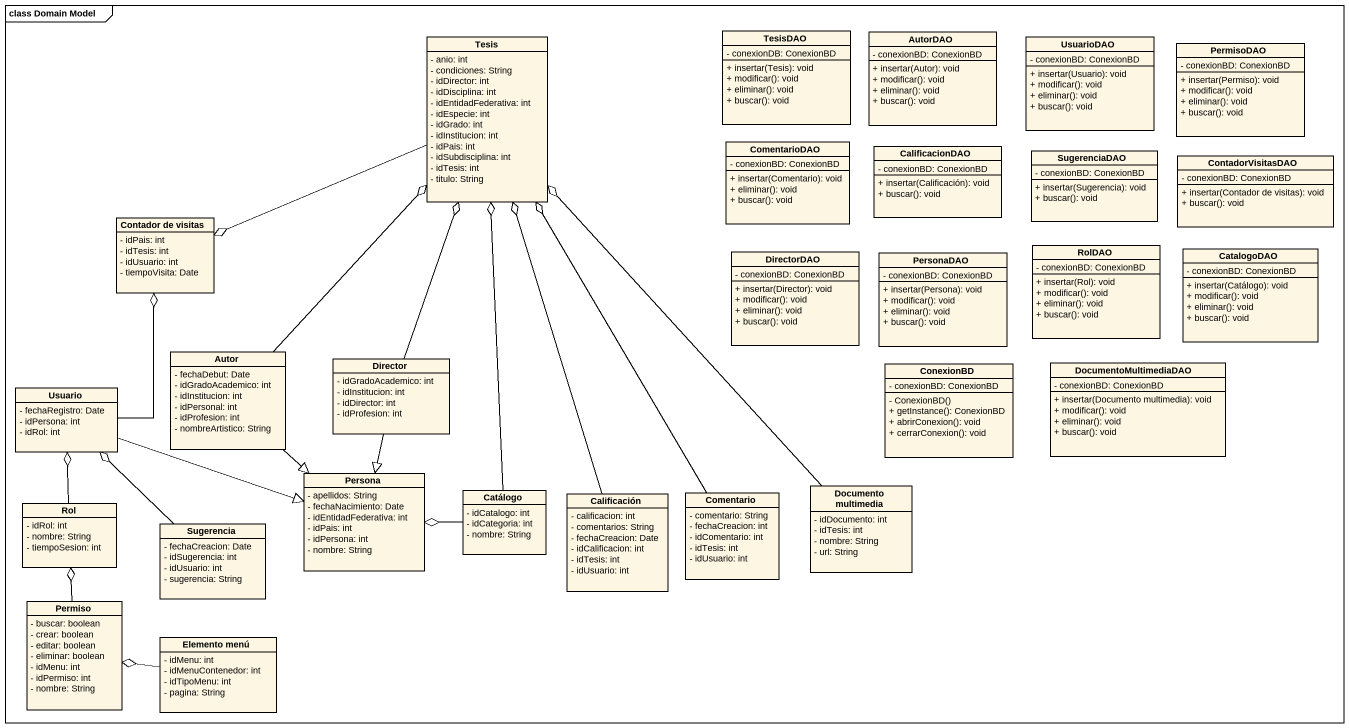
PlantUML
@startuml
mainframe class Domain Model
hide circle
hide empty members
skinparam classAttributeIconSize 0
class TesisDAO {
  - conexionDB: ConexionBD
  + insertar(Tesis): void
  + modificar(): void
  + eliminar(): void
  + buscar(): void
}
class AutorDAO {
  - conexionBD: ConexionBD
  + insertar(Autor): void
  + modificar(): void
  + eliminar(): void
  + buscar(): void
}
class Tesis {
  - anio: int
  - condiciones: String
  - idDirector: int
  - idDisciplina: int
  - idEntidadFederativa: int
  - idEspecie: int
  - idGrado: int
  - idInstitucion: int
  - idPais: int
  - idSubdisciplina: int
  - idTesis: int
  - titulo: String
}
class UsuarioDAO {
  - conexionBD: ConexionBD
  + insertar(Usuario): void
  + modificar(): void
  + eliminar(): void
  + buscar(): void
}
class PermisoDAO {
  - conexionBD: ConexionBD
  + insertar(Permiso): void
  + modificar(): void
  + eliminar(): void
  + buscar(): void
}
class ComentarioDAO {
  - conexionBD: ConexionBD
  + insertar(Comentario): void
  + eliminar(): void
  + buscar(): void
}
class CalificacionDAO {
  - conexionBD: ConexionBD
  + insertar(Calificación): void
  + buscar(): void
}
class SugerenciaDAO {
  - conexionBD: ConexionBD
  + insertar(Sugerencia): void
  + buscar(): void
}
class ContadorVisitasDAO {
  - conexionBD: ConexionBD
  + insertar(Contador de visitas): void
  + buscar(): void
}
class "Contador de visitas" as Contador_de_visitas {
  - idPais: int
  - idTesis: int
  - idUsuario: int
  - tiempoVisita: Date
}
class DirectorDAO {
  - conexionBD: ConexionBD
  + insertar(Director): void
  + modificar(): void
  + eliminar(): void
  + buscar(): void
}
class PersonaDAO {
  - conexionBD: ConexionBD
  + insertar(Persona): void
  + modificar(): void
  + eliminar(): void
  + buscar(): void
}
class RolDAO {
  - conexionBD: ConexionBD
  + insertar(Rol): void
  + modificar(): void
  + eliminar(): void
  + buscar(): void
}
class CatalogoDAO {
  - conexionBD: ConexionBD
  + insertar(Catálogo): void
  + modificar(): void
  + eliminar(): void
  + buscar(): void
}
class Autor {
  - fechaDebut: Date
  - idGradoAcademico: int
  - idInstitucion: int
  - idPersonal: int
  - idProfesion: int
  - nombreArtistico: String
}
class Director {
  - idGradoAcademico: int
  - idInstitucion: int
  - idDirector: int
  - idProfesion: int
}
class ConexionBD {
  - conexionBD: ConexionBD
  - ConexionBD()
  + getInstance(): ConexionBD
  + abrirConexion(): void
  + cerrarConexion(): void
}
class DocumentoMultimediaDAO {
  - conexionBD: ConexionBD
  + insertar(Documento multimedia): void
  + modificar(): void
  + eliminar(): void
  + buscar(): void
}
class Usuario {
  - fechaRegistro: Date
  - idPersona: int
  - idRol: int
}
class Persona {
  - apellidos: String
  - fechaNacimiento: Date
  - idEntidadFederativa: int
  - idPais: int
  - idPersona: int
  - nombre: String
}
class Catálogo {
  - idCatalogo: int
  - idCategoria: int
  - nombre: String
}
class Calificación {
  - calificacion: int
  - comentarios: String
  - fechaCreacion: Date
  - idCalificacion: int
  - idTesis: int
  - idUsuario: int
}
class Comentario {
  - comentario: String
  - fechaCreacion: int
  - idComentario: int
  - idTesis: int
  - idUsuario: int
}
class "Documento multimedia" as Documento_multimedia {
  - idDocumento: int
  - idTesis: int
  - nombre: String
  - url: String
}
class Rol {
  - idRol: int
  - nombre: String
  - tiempoSesion: int
}
class Sugerencia {
  - fechaCreacion: Date
  - idSugerencia: int
  - idUsuario: int
  - sugerencia: String
}
class Permiso {
  - buscar: boolean
  - crear: boolean
  - editar: boolean
  - eliminar: boolean
  - idMenu: int
  - idPermiso: int
  - nombre: String
}
class "Elemento menú" as Elemento_menú {
  - idMenu: int
  - idMenuContenedor: int
  - idTipoMenu: int
  - pagina: String
}
Tesis -left-o Contador_de_visitas
Autor -up-o Tesis
Autor --|> Persona
Director -up-o Tesis
Director --|> Persona
Usuario -up-o Contador_de_visitas
Usuario -right-|> Persona
Catálogo -up-o Tesis
Catálogo -left-o Persona
Calificación -up-o Tesis
Comentario -up-o Tesis
Documento_multimedia -up-o Tesis
Rol -up-o Usuario
Sugerencia -up-o Usuario
Permiso -up-o Rol
Elemento_menú -left-o Permiso
@enduml
